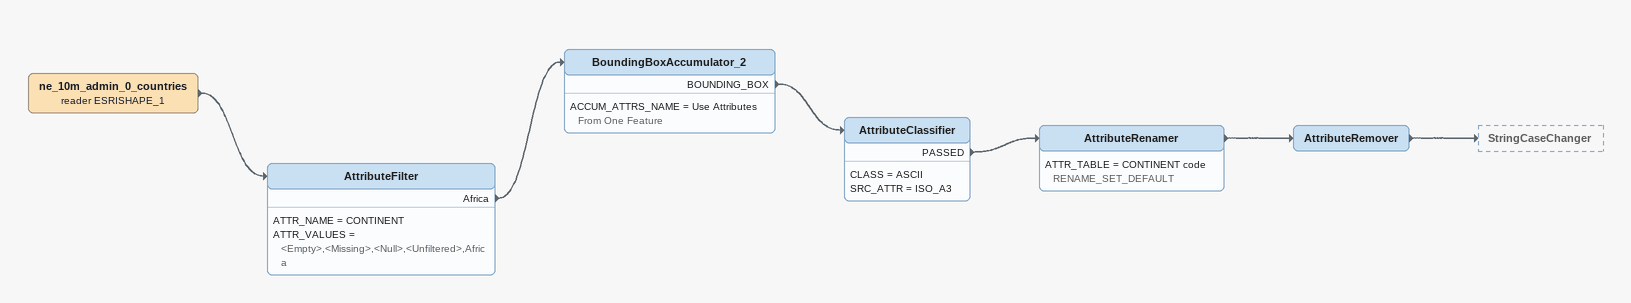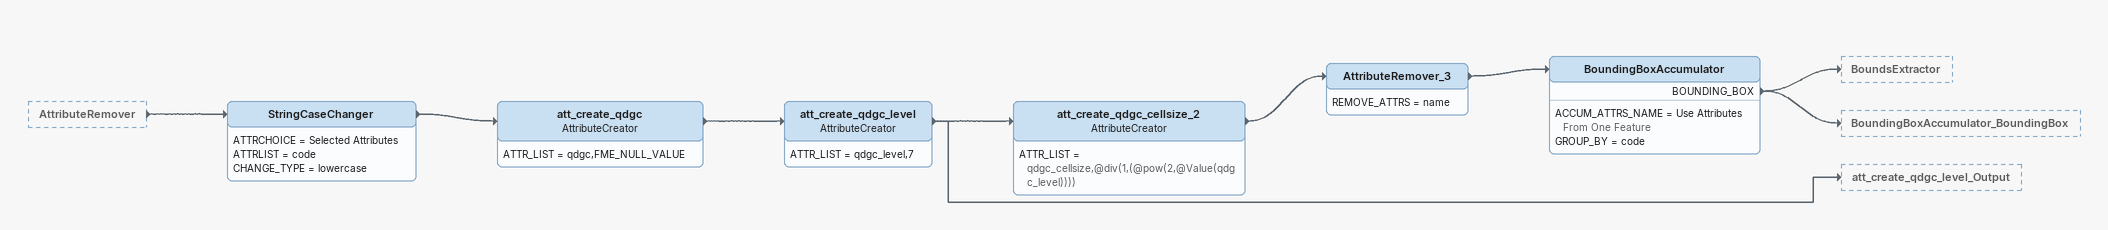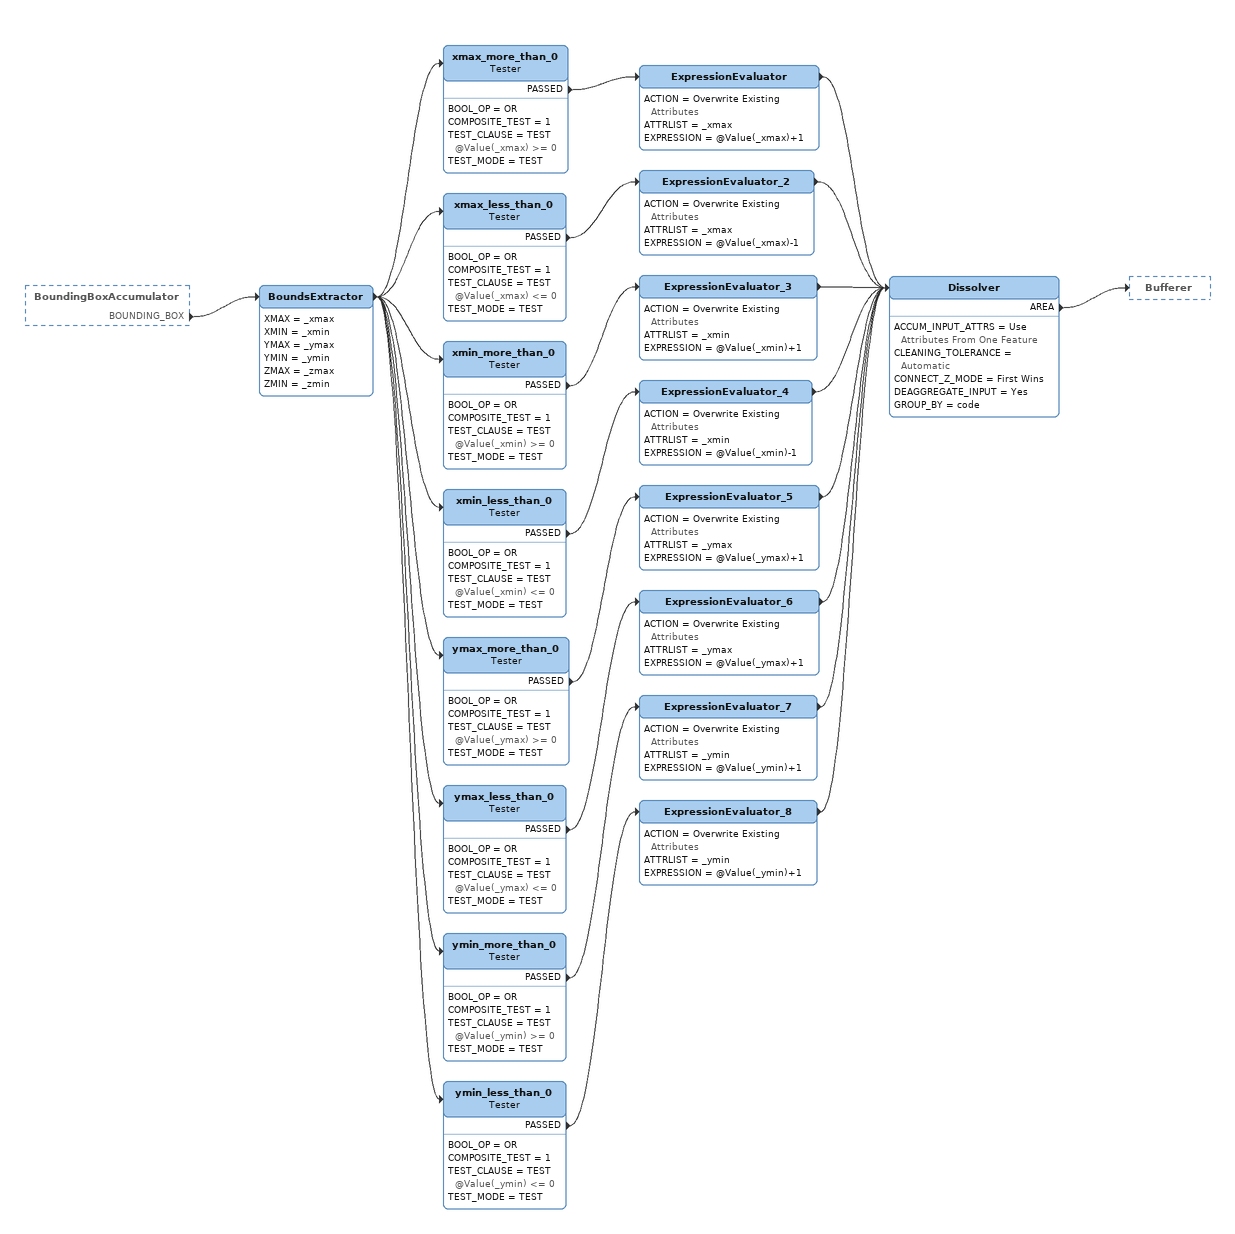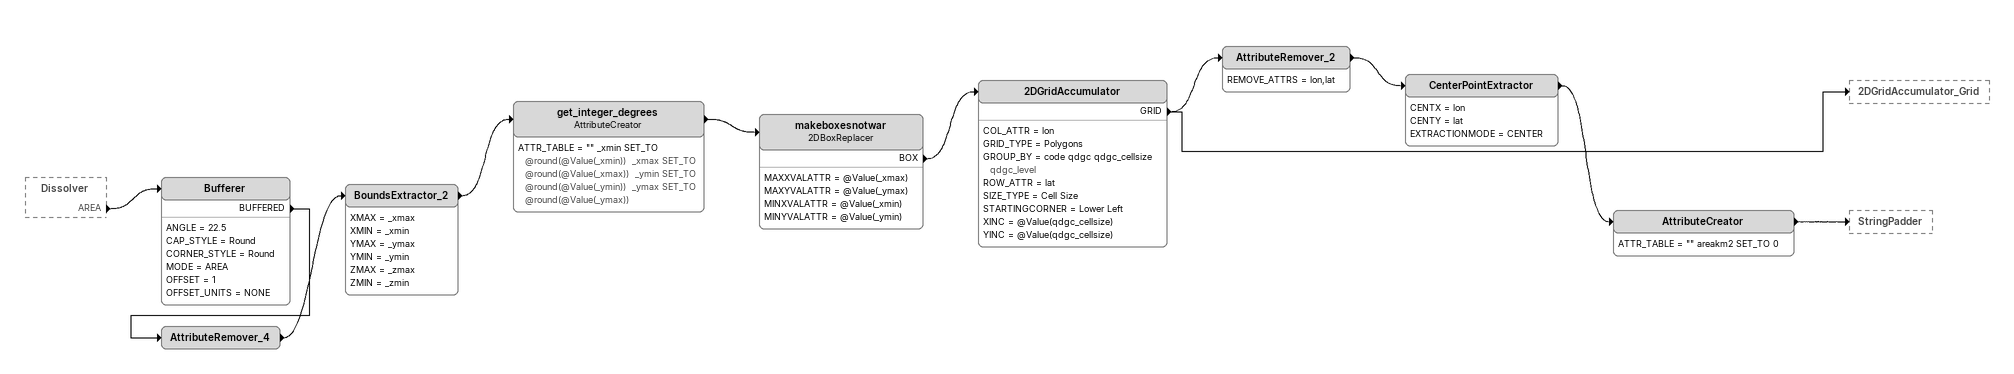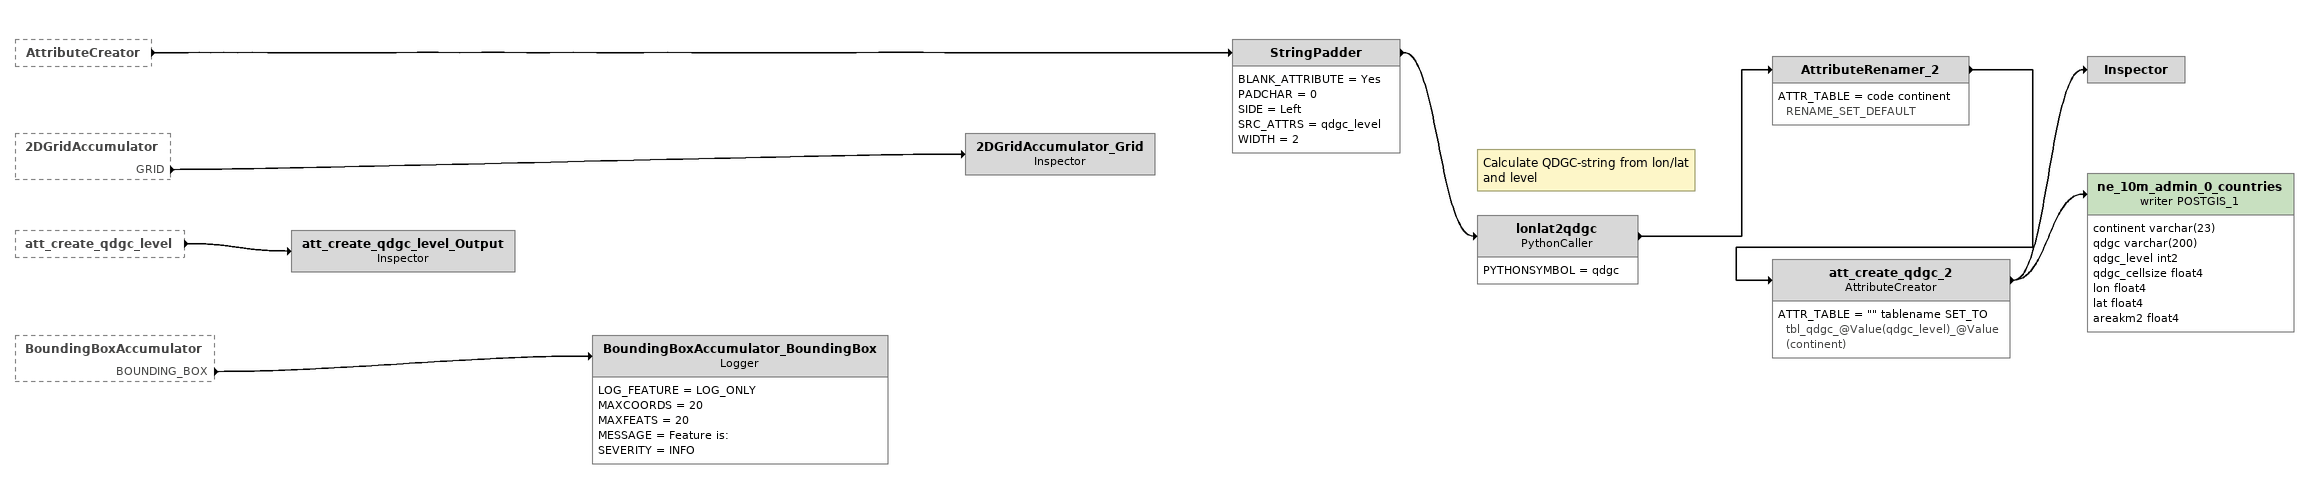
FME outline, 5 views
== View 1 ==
ne_10m_admin_0_countries (reader ESRISHAPE_1)
    -> AttributeFilter
AttributeFilter
    ATTR_NAME = CONTINENT
    ATTR_VALUES = <Empty>,<Missing>,<Null>,<Unfiltered>,Africa
    Africa -> BoundingBoxAccumulator_2
BoundingBoxAccumulator_2
    ACCUM_ATTRS_NAME = Use Attributes From One Feature
    BOUNDING_BOX -> AttributeClassifier
AttributeClassifier
    CLASS = ASCII
    SRC_ATTR = ISO_A3
    PASSED -> AttributeRenamer
AttributeRenamer
    ATTR_TABLE = CONTINENT code RENAME_SET_DEFAULT
    -> AttributeRemover
AttributeRemover
    -> StringCaseChanger

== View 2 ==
AttributeRemover [outside]
    -> StringCaseChanger
StringCaseChanger
    ATTRCHOICE = Selected Attributes
    ATTRLIST = code
    CHANGE_TYPE = lowercase
    -> att_create_qdgc
att_create_qdgc: AttributeCreator
    ATTR_LIST = qdgc,FME_NULL_VALUE
    -> att_create_qdgc_level
att_create_qdgc_level: AttributeCreator
    ATTR_LIST = qdgc_level,7
    -> att_create_qdgc_cellsize_2
    -> att_create_qdgc_level_Output
att_create_qdgc_cellsize_2: AttributeCreator
    ATTR_LIST = qdgc_cellsize,@div(1,(@pow(2,@Value(qdgc_level))))
    -> AttributeRemover_3
AttributeRemover_3
    REMOVE_ATTRS = name
    -> BoundingBoxAccumulator
BoundingBoxAccumulator
    ACCUM_ATTRS_NAME = Use Attributes From One Feature
    GROUP_BY = code
    BOUNDING_BOX -> BoundsExtractor
    BOUNDING_BOX -> BoundingBoxAccumulator_BoundingBox

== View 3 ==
BoundingBoxAccumulator [outside]
    BOUNDING_BOX -> BoundsExtractor
BoundsExtractor
    XMAX = _xmax
    XMIN = _xmin
    YMAX = _ymax
    YMIN = _ymin
    ZMAX = _zmax
    ZMIN = _zmin
    -> xmax_more_than_0
    -> xmax_less_than_0
    -> xmin_more_than_0
    -> xmin_less_than_0
    -> ymax_more_than_0
    -> ymax_less_than_0
    -> ymin_more_than_0
    -> ymin_less_than_0
xmax_more_than_0: Tester
    BOOL_OP = OR
    COMPOSITE_TEST = 1
    TEST_CLAUSE = TEST @Value(_xmax) >= 0
    TEST_MODE = TEST
    PASSED -> ExpressionEvaluator
ExpressionEvaluator
    ACTION = Overwrite Existing Attributes
    ATTRLIST = _xmax
    EXPRESSION = @Value(_xmax)+1
    -> Dissolver
xmax_less_than_0: Tester
    BOOL_OP = OR
    COMPOSITE_TEST = 1
    TEST_CLAUSE = TEST @Value(_xmax) <= 0
    TEST_MODE = TEST
    PASSED -> ExpressionEvaluator_2
ExpressionEvaluator_2
    ACTION = Overwrite Existing Attributes
    ATTRLIST = _xmax
    EXPRESSION = @Value(_xmax)-1
    -> Dissolver
xmin_more_than_0: Tester
    BOOL_OP = OR
    COMPOSITE_TEST = 1
    TEST_CLAUSE = TEST @Value(_xmin) >= 0
    TEST_MODE = TEST
    PASSED -> ExpressionEvaluator_3
ExpressionEvaluator_3
    ACTION = Overwrite Existing Attributes
    ATTRLIST = _xmin
    EXPRESSION = @Value(_xmin)+1
    -> Dissolver
xmin_less_than_0: Tester
    BOOL_OP = OR
    COMPOSITE_TEST = 1
    TEST_CLAUSE = TEST @Value(_xmin) <= 0
    TEST_MODE = TEST
    PASSED -> ExpressionEvaluator_4
ExpressionEvaluator_4
    ACTION = Overwrite Existing Attributes
    ATTRLIST = _xmin
    EXPRESSION = @Value(_xmin)-1
    -> Dissolver
ymax_more_than_0: Tester
    BOOL_OP = OR
    COMPOSITE_TEST = 1
    TEST_CLAUSE = TEST @Value(_ymax) >= 0
    TEST_MODE = TEST
    PASSED -> ExpressionEvaluator_5
ExpressionEvaluator_5
    ACTION = Overwrite Existing Attributes
    ATTRLIST = _ymax
    EXPRESSION = @Value(_ymax)+1
    -> Dissolver
ymax_less_than_0: Tester
    BOOL_OP = OR
    COMPOSITE_TEST = 1
    TEST_CLAUSE = TEST @Value(_ymax) <= 0
    TEST_MODE = TEST
    PASSED -> ExpressionEvaluator_6
ExpressionEvaluator_6
    ACTION = Overwrite Existing Attributes
    ATTRLIST = _ymax
    EXPRESSION = @Value(_ymax)+1
    -> Dissolver
ymin_more_than_0: Tester
    BOOL_OP = OR
    COMPOSITE_TEST = 1
    TEST_CLAUSE = TEST @Value(_ymin) >= 0
    TEST_MODE = TEST
    PASSED -> ExpressionEvaluator_7
ExpressionEvaluator_7
    ACTION = Overwrite Existing Attributes
    ATTRLIST = _ymin
    EXPRESSION = @Value(_ymin)+1
    -> Dissolver
ymin_less_than_0: Tester
    BOOL_OP = OR
    COMPOSITE_TEST = 1
    TEST_CLAUSE = TEST @Value(_ymin) <= 0
    TEST_MODE = TEST
    PASSED -> ExpressionEvaluator_8
ExpressionEvaluator_8
    ACTION = Overwrite Existing Attributes
    ATTRLIST = _ymin
    EXPRESSION = @Value(_ymin)+1
    -> Dissolver
Dissolver
    ACCUM_INPUT_ATTRS = Use Attributes From One Feature
    CLEANING_TOLERANCE = Automatic
    CONNECT_Z_MODE = First Wins
    DEAGGREGATE_INPUT = Yes
    GROUP_BY = code
    AREA -> Bufferer

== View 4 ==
Dissolver [outside]
    AREA -> Bufferer
Bufferer
    ANGLE = 22.5
    CAP_STYLE = Round
    CORNER_STYLE = Round
    MODE = AREA
    OFFSET = 1
    OFFSET_UNITS = NONE
    BUFFERED -> AttributeRemover_4
AttributeRemover_4
    -> BoundsExtractor_2
BoundsExtractor_2
    XMAX = _xmax
    XMIN = _xmin
    YMAX = _ymax
    YMIN = _ymin
    ZMAX = _zmax
    ZMIN = _zmin
    -> get_integer_degrees
get_integer_degrees: AttributeCreator
    ATTR_TABLE = "" _xmin SET_TO @round(@Value(_xmin))  _xmax SET_TO @round(@Value(_xmax))  _ymin SET_TO @round(@Value(_ymin))  _ymax SET_TO @round(@Value(_ymax))
    -> makeboxesnotwar
makeboxesnotwar: 2DBoxReplacer
    MAXXVALATTR = @Value(_xmax)
    MAXYVALATTR = @Value(_ymax)
    MINXVALATTR = @Value(_xmin)
    MINYVALATTR = @Value(_ymin)
    BOX -> 2DGridAccumulator
2DGridAccumulator
    COL_ATTR = lon
    GRID_TYPE = Polygons
    GROUP_BY = code qdgc qdgc_cellsize qdgc_level
    ROW_ATTR = lat
    SIZE_TYPE = Cell Size
    STARTINGCORNER = Lower Left
    XINC = @Value(qdgc_cellsize)
    YINC = @Value(qdgc_cellsize)
    GRID -> AttributeRemover_2
    GRID -> 2DGridAccumulator_Grid
AttributeRemover_2
    REMOVE_ATTRS = lon,lat
    -> CenterPointExtractor
CenterPointExtractor
    CENTX = lon
    CENTY = lat
    EXTRACTIONMODE = CENTER
    -> AttributeCreator
AttributeCreator
    ATTR_TABLE = "" areakm2 SET_TO 0
    -> StringPadder

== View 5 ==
AttributeCreator [outside]
    -> StringPadder
2DGridAccumulator [outside]
    GRID -> 2DGridAccumulator_Grid
att_create_qdgc_level [outside]
    -> att_create_qdgc_level_Output
BoundingBoxAccumulator [outside]
    BOUNDING_BOX -> BoundingBoxAccumulator_BoundingBox
StringPadder
    BLANK_ATTRIBUTE = Yes
    PADCHAR = 0
    SIDE = Left
    SRC_ATTRS = qdgc_level
    WIDTH = 2
    -> lonlat2qdgc
Note: Calculate QDGC-string from lon/lat and level
lonlat2qdgc: PythonCaller
    PYTHONSYMBOL = qdgc
    -> AttributeRenamer_2
AttributeRenamer_2
    ATTR_TABLE = code continent RENAME_SET_DEFAULT
    -> att_create_qdgc_2
att_create_qdgc_2: AttributeCreator
    ATTR_TABLE = "" tablename SET_TO tbl_qdgc_@Value(qdgc_level)_@Value(continent)
    -> Inspector
    -> ne_10m_admin_0_countries (writer POSTGIS_1)
Inspector
ne_10m_admin_0_countries (writer POSTGIS_1)
    attributes: continent varchar(23), qdgc varchar(200), qdgc_level int2, qdgc_cellsize float4, lon float4, lat float4, areakm2 float4
2DGridAccumulator_Grid: Inspector
BoundingBoxAccumulator_BoundingBox: Logger
    LOG_FEATURE = LOG_ONLY
    MAXCOORDS = 20
    MAXFEATS = 20
    MESSAGE = Feature is:
    SEVERITY = INFO
att_create_qdgc_level_Output: Inspector
